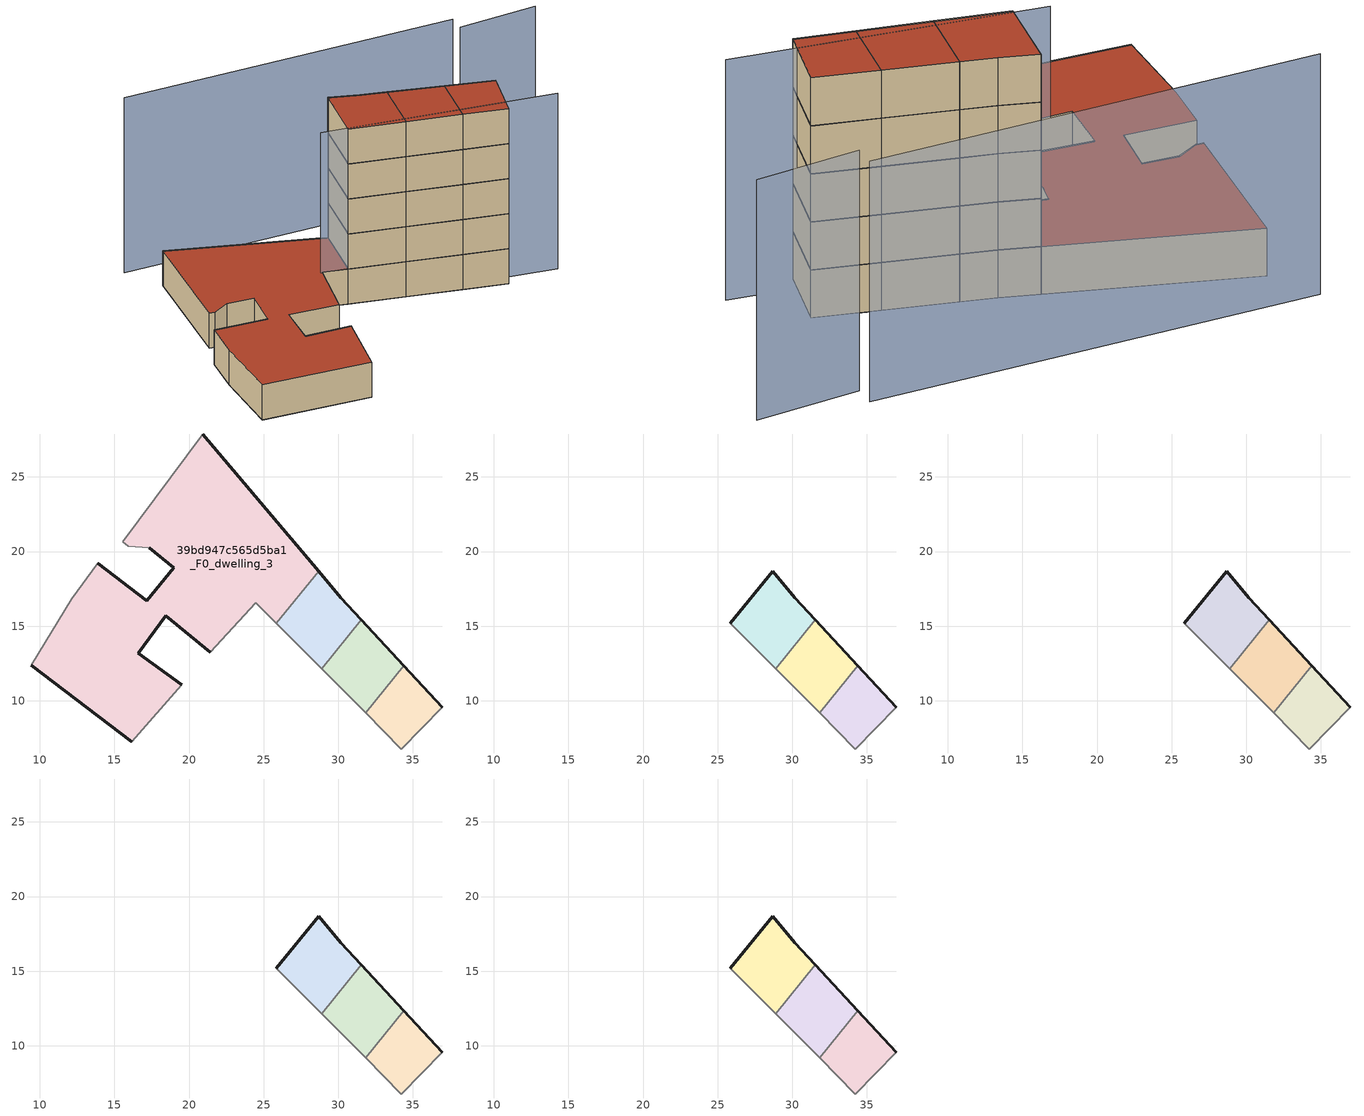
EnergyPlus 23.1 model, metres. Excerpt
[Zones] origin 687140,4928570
39bd947c565d5ba1_F0_dwelling_0
 floor ground (EU_floor_Construction): 34.22,6.78 36.97,9.59 34.4,12.36 31.82,9.19 z0
 wall outside (EU_wall_Construction): 34.4,12.36 36.97,9.59 z0:3
 wall adiabatic (EU_wall_Construction): 36.97,9.59 34.22,6.78 31.82,9.19 z0:3
 wall to 39bd947c565d5ba1_F0_dwelling_1 (EU_wall_Construction): 31.82,9.19 34.4,12.36 z0:3
39bd947c565d5ba1_F0_dwelling_1
 floor ground (EU_floor_Construction): 31.82,9.19 34.4,12.36 31.54,15.44 28.87,12.16 z0
 wall outside (EU_wall_Construction): 31.54,15.44 34.4,12.36 z0:3
 wall adiabatic (EU_wall_Construction): 31.82,9.19 28.87,12.16 z0:3
 wall to 39bd947c565d5ba1_F0_dwelling_2 (EU_wall_Construction): 28.87,12.16 31.54,15.44 z0:3
39bd947c565d5ba1_F0_dwelling_2
 floor ground (EU_floor_Construction): 28.87,12.16 31.54,15.44 30.16,16.92 28.67,18.68 25.85,15.2 z0
 wall outside (EU_wall_Construction): 28.67,18.68 30.16,16.92 31.54,15.44 z0:3
 wall adiabatic (EU_wall_Construction): 28.87,12.16 25.85,15.2 z0:3
 wall to 39bd947c565d5ba1_F0_dwelling_3 (EU_wall_Construction): 25.85,15.2 28.67,18.68 z0:3
39bd947c565d5ba1_F0_dwelling_3
 floor ground (EU_floor_Construction): 25.85,15.2 28.67,18.68 20.93,27.88 15.56,20.65 15.92,20.37 17.34,20.25 18.98,18.93 17.18,16.7 13.89,19.21 12.14,16.86 9.42,12.4 16.15,7.26 19.52,11.09 16.61,13.19 18.43,15.69 21.43,13.26 24.48,16.58 z0
 wall outside (EU_wall_Construction): 16.15,7.26 9.42,12.4 / 13.89,19.21 17.18,16.7 18.98,18.93 17.34,20.25 / 20.93,27.88 28.67,18.68 / 21.43,13.26 18.43,15.69 16.61,13.19 19.52,11.09 z0:3
 wall adiabatic (EU_wall_Construction): 19.52,11.09 16.15,7.26 / 9.42,12.4 12.14,16.86 13.89,19.21 / 17.34,20.25 15.92,20.37 15.56,20.65 20.93,27.88 / 25.85,15.2 24.48,16.58 21.43,13.26 z0:3
 roof outside (EU_roof_Construction): 20.93,27.88 28.67,18.68 25.85,15.2 24.48,16.58 21.43,13.26 18.43,15.69 16.61,13.19 19.52,11.09 16.15,7.26 9.42,12.4 12.14,16.86 13.89,19.21 17.18,16.7 18.98,18.93 17.34,20.25 15.92,20.37 15.56,20.65 z3
39bd947c565d5ba1_F1_dwelling_0
 floor to 39bd947c565d5ba1_F0_dwelling_0 (EU_floor_Construction): 34.22,6.78 36.97,9.59 34.4,12.36 31.82,9.19 z3
 wall outside (EU_wall_Construction): 34.4,12.36 36.97,9.59 z3:6
 wall adiabatic (EU_wall_Construction): 36.97,9.59 34.22,6.78 31.82,9.19 z3:6
 wall to 39bd947c565d5ba1_F1_dwelling_1 (EU_wall_Construction): 31.82,9.19 34.4,12.36 z3:6
39bd947c565d5ba1_F1_dwelling_1
 floor to 39bd947c565d5ba1_F0_dwelling_1 (EU_floor_Construction): 31.82,9.19 34.4,12.36 31.54,15.44 28.87,12.16 z3
 wall outside (EU_wall_Construction): 31.54,15.44 34.4,12.36 z3:6
 wall adiabatic (EU_wall_Construction): 31.82,9.19 28.87,12.16 z3:6
 wall to 39bd947c565d5ba1_F1_dwelling_2 (EU_wall_Construction): 28.87,12.16 31.54,15.44 z3:6
39bd947c565d5ba1_F1_dwelling_2
 floor to 39bd947c565d5ba1_F0_dwelling_2 (EU_floor_Construction): 28.87,12.16 31.54,15.44 30.16,16.92 28.67,18.68 25.85,15.2 z3
 wall outside (EU_wall_Construction): 25.85,15.2 28.67,18.68 30.16,16.92 31.54,15.44 z3:6
 wall adiabatic (EU_wall_Construction): 28.87,12.16 25.85,15.2 z3:6
39bd947c565d5ba1_F2_dwelling_0
 floor to 39bd947c565d5ba1_F1_dwelling_0 (EU_floor_Construction): 34.22,6.78 36.97,9.59 34.4,12.36 31.82,9.19 z6
 wall outside (EU_wall_Construction): 34.4,12.36 36.97,9.59 z6:9
 wall adiabatic (EU_wall_Construction): 36.97,9.59 34.22,6.78 31.82,9.19 z6:9
 wall to 39bd947c565d5ba1_F2_dwelling_1 (EU_wall_Construction): 31.82,9.19 34.4,12.36 z6:9
39bd947c565d5ba1_F2_dwelling_1
 floor to 39bd947c565d5ba1_F1_dwelling_1 (EU_floor_Construction): 31.82,9.19 34.4,12.36 31.54,15.44 28.87,12.16 z6
 wall outside (EU_wall_Construction): 31.54,15.44 34.4,12.36 z6:9
 wall adiabatic (EU_wall_Construction): 31.82,9.19 28.87,12.16 z6:9
 wall to 39bd947c565d5ba1_F2_dwelling_2 (EU_wall_Construction): 28.87,12.16 31.54,15.44 z6:9
39bd947c565d5ba1_F2_dwelling_2
 floor to 39bd947c565d5ba1_F1_dwelling_2 (EU_floor_Construction): 28.87,12.16 31.54,15.44 30.16,16.92 28.67,18.68 25.85,15.2 z6
 wall outside (EU_wall_Construction): 25.85,15.2 28.67,18.68 30.16,16.92 31.54,15.44 z6:9
 wall adiabatic (EU_wall_Construction): 28.87,12.16 25.85,15.2 z6:9
39bd947c565d5ba1_F3_dwelling_0
 floor to 39bd947c565d5ba1_F2_dwelling_0 (EU_floor_Construction): 34.22,6.78 36.97,9.59 34.4,12.36 31.82,9.19 z9
 wall outside (EU_wall_Construction): 34.4,12.36 36.97,9.59 z9:12
 wall adiabatic (EU_wall_Construction): 36.97,9.59 34.22,6.78 31.82,9.19 z9:12
 wall to 39bd947c565d5ba1_F3_dwelling_1 (EU_wall_Construction): 31.82,9.19 34.4,12.36 z9:12
39bd947c565d5ba1_F3_dwelling_1
 floor to 39bd947c565d5ba1_F2_dwelling_1 (EU_floor_Construction): 31.82,9.19 34.4,12.36 31.54,15.44 28.87,12.16 z9
 wall outside (EU_wall_Construction): 31.54,15.44 34.4,12.36 z9:12
 wall adiabatic (EU_wall_Construction): 31.82,9.19 28.87,12.16 z9:12
 wall to 39bd947c565d5ba1_F3_dwelling_2 (EU_wall_Construction): 28.87,12.16 31.54,15.44 z9:12
39bd947c565d5ba1_F3_dwelling_2
 floor to 39bd947c565d5ba1_F2_dwelling_2 (EU_floor_Construction): 28.87,12.16 31.54,15.44 30.16,16.92 28.67,18.68 25.85,15.2 z9
 wall outside (EU_wall_Construction): 25.85,15.2 28.67,18.68 30.16,16.92 31.54,15.44 z9:12
 wall adiabatic (EU_wall_Construction): 28.87,12.16 25.85,15.2 z9:12
39bd947c565d5ba1_F4_dwelling_0
 floor to 39bd947c565d5ba1_F3_dwelling_0 (EU_floor_Construction): 34.22,6.78 36.97,9.59 34.4,12.36 31.82,9.19 z12
 wall outside (EU_wall_Construction): 34.4,12.36 36.97,9.59 z12:15
 wall adiabatic (EU_wall_Construction): 36.97,9.59 34.22,6.78 31.82,9.19 z12:15
 wall to 39bd947c565d5ba1_F4_dwelling_1 (EU_wall_Construction): 31.82,9.19 34.4,12.36 z12:15
 roof outside (EU_roof_Construction): 34.4,12.36 36.97,9.59 34.22,6.78 31.82,9.19 z15
39bd947c565d5ba1_F4_dwelling_1
 floor to 39bd947c565d5ba1_F3_dwelling_1 (EU_floor_Construction): 31.82,9.19 34.4,12.36 31.54,15.44 28.87,12.16 z12
 wall outside (EU_wall_Construction): 31.54,15.44 34.4,12.36 z12:15
 wall adiabatic (EU_wall_Construction): 31.82,9.19 28.87,12.16 z12:15
 wall to 39bd947c565d5ba1_F4_dwelling_2 (EU_wall_Construction): 28.87,12.16 31.54,15.44 z12:15
 roof outside (EU_roof_Construction): 31.54,15.44 34.4,12.36 31.82,9.19 28.87,12.16 z15
39bd947c565d5ba1_F4_dwelling_2
 floor to 39bd947c565d5ba1_F3_dwelling_2 (EU_floor_Construction): 28.87,12.16 31.54,15.44 30.16,16.92 28.67,18.68 25.85,15.2 z12
 wall outside (EU_wall_Construction): 25.85,15.2 28.67,18.68 30.16,16.92 31.54,15.44 z12:15
 wall adiabatic (EU_wall_Construction): 28.87,12.16 25.85,15.2 z12:15
 roof outside (EU_roof_Construction): 30.16,16.92 31.54,15.44 28.87,12.16 25.85,15.2 28.67,18.68 z15
shading: 24.41,16.64 37.8,4.85 / 46.88,12.35 41.65,15.44 / 42.26,16.48 20.95,31.15 z0:15
[Building]
EU S2 Campaign: North Axis=0; Terrain=City; Solar Distribution=FullExterior
[Site:Location]
Bologna: Latitude=44.5; Longitude=11.25; Time Zone=1; Elevation=37
[SizingPeriod:WeatherFileDays]
AnnualSizingPeriod: Begin Month=1; Begin Day of Month=1; End Month=12; End Day of Month=31; Day of Week for Start Day=Monday; Use Weather File Daylight Saving Period=No; Use Weather File Rain and Snow Indicators=No
[MATERIAL]
EU_InternalMass_Material: Roughness=MediumRough; Thickness=0.1; Conductivity=1; Density=1800; Specific Heat=900; Thermal Absorptance=0.9; Solar Absorptance=0.7; Visible Absorptance=0.7
[MATERIAL:NOMASS] Roughness=MediumRough; Thermal Absorptance=0.9; Solar Absorptance=0.7; Visible Absorptance=0.7
Name | Thermal Resistance
EU_wall_NoMass | 0.905828
EU_roof_NoMass | 0.37593
EU_floor_NoMass | 0.67114
[CONSTRUCTION]
EU_wall_Construction: EU_wall_NoMass
EU_roof_Construction: EU_roof_NoMass
EU_floor_Construction: EU_floor_NoMass
EU_InternalMass_Construction: EU_InternalMass_Material
[ZONE] Type=1; Multiplier=1; Ceiling Height=autocalculate; Floor Area=autocalculate; Part of Total Floor Area=Yes
Name | Volume
39bd947c565d5ba1_F0_dwelling_0 | 42.999
39bd947c565d5ba1_F1_dwelling_0; 39bd947c565d5ba1_F2_dwelling_0; 39bd947c565d5ba1_F3_dwelling_0; 39bd947c565d5ba1_F4_dwelling_0 | 43.0012
39bd947c565d5ba1_F0_dwelling_1; 39bd947c565d5ba1_F1_dwelling_1; 39bd947c565d5ba1_F2_dwelling_1; 39bd947c565d5ba1_F3_dwelling_1; 39bd947c565d5ba1_F4_dwelling_1 | 51.8306
39bd947c565d5ba1_F0_dwelling_2 | 55.4209
39bd947c565d5ba1_F1_dwelling_2; 39bd947c565d5ba1_F2_dwelling_2; 39bd947c565d5ba1_F3_dwelling_2; 39bd947c565d5ba1_F4_dwelling_2 | 55.4216
39bd947c565d5ba1_F0_dwelling_3 | 474.434
[INTERNALMASS] Construction=EU_InternalMass_Construction
Name | Zone or ZoneList | Surface Area
39bd947c565d5ba1_F0_dwelling_0_EU_InternalMass | 39bd947c565d5ba1_F0_dwelling_0 | 14.3333
39bd947c565d5ba1_F0_dwelling_1_EU_InternalMass | 39bd947c565d5ba1_F0_dwelling_1 | 17.2769
39bd947c565d5ba1_F0_dwelling_2_EU_InternalMass | 39bd947c565d5ba1_F0_dwelling_2 | 18.4737
39bd947c565d5ba1_F0_dwelling_3_EU_InternalMass | 39bd947c565d5ba1_F0_dwelling_3 | 158.145
39bd947c565d5ba1_F1_dwelling_0_EU_InternalMass | 39bd947c565d5ba1_F1_dwelling_0 | 16.5443
39bd947c565d5ba1_F1_dwelling_1_EU_InternalMass | 39bd947c565d5ba1_F1_dwelling_1 | 17.9955
39bd947c565d5ba1_F1_dwelling_2_EU_InternalMass | 39bd947c565d5ba1_F1_dwelling_2 | 173.689
39bd947c565d5ba1_F2_dwelling_0_EU_InternalMass | 39bd947c565d5ba1_F2_dwelling_0 | 16.5443
39bd947c565d5ba1_F2_dwelling_1_EU_InternalMass | 39bd947c565d5ba1_F2_dwelling_1 | 17.9955
39bd947c565d5ba1_F2_dwelling_2_EU_InternalMass | 39bd947c565d5ba1_F2_dwelling_2 | 173.689
39bd947c565d5ba1_F3_dwelling_0_EU_InternalMass | 39bd947c565d5ba1_F3_dwelling_0 | 16.5443
39bd947c565d5ba1_F3_dwelling_1_EU_InternalMass | 39bd947c565d5ba1_F3_dwelling_1 | 17.9955
39bd947c565d5ba1_F3_dwelling_2_EU_InternalMass | 39bd947c565d5ba1_F3_dwelling_2 | 173.689
39bd947c565d5ba1_F4_dwelling_0_EU_InternalMass | 39bd947c565d5ba1_F4_dwelling_0 | 16.5443
39bd947c565d5ba1_F4_dwelling_1_EU_InternalMass | 39bd947c565d5ba1_F4_dwelling_1 | 17.9955
39bd947c565d5ba1_F4_dwelling_2_EU_InternalMass | 39bd947c565d5ba1_F4_dwelling_2 | 173.689
[OTHEREQUIPMENT] Fuel Type=Electricity; Design Level Calculation Method=Watts/Area; Power per Zone Floor Area=1; Fraction Latent=0; Fraction Radiant=0; Fraction Lost=0; Carbon Dioxide Generation Rate=0; EndUse Subcategory=EU_Step8_InternalGains
Name | Zone or ZoneList or Space or SpaceList | Schedule
EU_Step8_InternalGain_39bd947c565d5ba1_F0_dwelling_0_f000 | 39bd947c565d5ba1_F0_dwelling_0 | EU_Step8_GainSchedule_39bd947c565d5ba1_F0_dwelling_0_f000
EU_Step8_InternalGain_39bd947c565d5ba1_F0_dwelling_1_f000 | 39bd947c565d5ba1_F0_dwelling_1 | EU_Step8_GainSchedule_39bd947c565d5ba1_F0_dwelling_1_f000
EU_Step8_InternalGain_39bd947c565d5ba1_F0_dwelling_2_f000 | 39bd947c565d5ba1_F0_dwelling_2 | EU_Step8_GainSchedule_39bd947c565d5ba1_F0_dwelling_2_f000
EU_Step8_InternalGain_39bd947c565d5ba1_F0_dwelling_3_f000 | 39bd947c565d5ba1_F0_dwelling_3 | EU_Step8_GainSchedule_39bd947c565d5ba1_F0_dwelling_3_f000
EU_Step8_InternalGain_39bd947c565d5ba1_F1_dwelling_0_f000 | 39bd947c565d5ba1_F1_dwelling_0 | EU_Step8_GainSchedule_39bd947c565d5ba1_F1_dwelling_0_f000
EU_Step8_InternalGain_39bd947c565d5ba1_F1_dwelling_1_f000 | 39bd947c565d5ba1_F1_dwelling_1 | EU_Step8_GainSchedule_39bd947c565d5ba1_F1_dwelling_1_f000
EU_Step8_InternalGain_39bd947c565d5ba1_F1_dwelling_2_f000 | 39bd947c565d5ba1_F1_dwelling_2 | EU_Step8_GainSchedule_39bd947c565d5ba1_F1_dwelling_2_f000
EU_Step8_InternalGain_39bd947c565d5ba1_F2_dwelling_0_f000 | 39bd947c565d5ba1_F2_dwelling_0 | EU_Step8_GainSchedule_39bd947c565d5ba1_F2_dwelling_0_f000
EU_Step8_InternalGain_39bd947c565d5ba1_F2_dwelling_1_f000 | 39bd947c565d5ba1_F2_dwelling_1 | EU_Step8_GainSchedule_39bd947c565d5ba1_F2_dwelling_1_f000
EU_Step8_InternalGain_39bd947c565d5ba1_F2_dwelling_2_f000 | 39bd947c565d5ba1_F2_dwelling_2 | EU_Step8_GainSchedule_39bd947c565d5ba1_F2_dwelling_2_f000
EU_Step8_InternalGain_39bd947c565d5ba1_F3_dwelling_0_f000 | 39bd947c565d5ba1_F3_dwelling_0 | EU_Step8_GainSchedule_39bd947c565d5ba1_F3_dwelling_0_f000
EU_Step8_InternalGain_39bd947c565d5ba1_F3_dwelling_1_f000 | 39bd947c565d5ba1_F3_dwelling_1 | EU_Step8_GainSchedule_39bd947c565d5ba1_F3_dwelling_1_f000
EU_Step8_InternalGain_39bd947c565d5ba1_F3_dwelling_2_f000 | 39bd947c565d5ba1_F3_dwelling_2 | EU_Step8_GainSchedule_39bd947c565d5ba1_F3_dwelling_2_f000
EU_Step8_InternalGain_39bd947c565d5ba1_F4_dwelling_0_f000 | 39bd947c565d5ba1_F4_dwelling_0 | EU_Step8_GainSchedule_39bd947c565d5ba1_F4_dwelling_0_f000
EU_Step8_InternalGain_39bd947c565d5ba1_F4_dwelling_1_f000 | 39bd947c565d5ba1_F4_dwelling_1 | EU_Step8_GainSchedule_39bd947c565d5ba1_F4_dwelling_1_f000
EU_Step8_InternalGain_39bd947c565d5ba1_F4_dwelling_2_f000 | 39bd947c565d5ba1_F4_dwelling_2 | EU_Step8_GainSchedule_39bd947c565d5ba1_F4_dwelling_2_f000
[ZONEVENTILATION:DESIGNFLOWRATE] Schedule=EU_AlwaysOn; Design Flow Rate Calculation Method=AirChanges/Hour; Air Changes per Hour=0.73129; Ventilation Type=Natural; Fan Pressure Rise=0; Fan Total Efficiency=1; Constant Term Coefficient=1; Temperature Term Coefficient=0; Velocity Term Coefficient=0; Velocity Squared Term Coefficient=0; Minimum Indoor Temperature=-100; Maximum Indoor Temperature=100; Delta Temperature=-100; Minimum Outdoor Temperature=-100; Maximum Outdoor Temperature=100; Maximum Wind Speed=40
Name | Zone or ZoneList or Space or SpaceList
EU_ConstantAir_39bd947c565d5ba1_F0_dwelling_0 | 39bd947c565d5ba1_F0_dwelling_0
EU_ConstantAir_39bd947c565d5ba1_F0_dwelling_1 | 39bd947c565d5ba1_F0_dwelling_1
EU_ConstantAir_39bd947c565d5ba1_F0_dwelling_2 | 39bd947c565d5ba1_F0_dwelling_2
EU_ConstantAir_39bd947c565d5ba1_F0_dwelling_3 | 39bd947c565d5ba1_F0_dwelling_3
EU_ConstantAir_39bd947c565d5ba1_F1_dwelling_0 | 39bd947c565d5ba1_F1_dwelling_0
EU_ConstantAir_39bd947c565d5ba1_F1_dwelling_1 | 39bd947c565d5ba1_F1_dwelling_1
EU_ConstantAir_39bd947c565d5ba1_F1_dwelling_2 | 39bd947c565d5ba1_F1_dwelling_2
EU_ConstantAir_39bd947c565d5ba1_F2_dwelling_0 | 39bd947c565d5ba1_F2_dwelling_0
EU_ConstantAir_39bd947c565d5ba1_F2_dwelling_1 | 39bd947c565d5ba1_F2_dwelling_1
EU_ConstantAir_39bd947c565d5ba1_F2_dwelling_2 | 39bd947c565d5ba1_F2_dwelling_2
EU_ConstantAir_39bd947c565d5ba1_F3_dwelling_0 | 39bd947c565d5ba1_F3_dwelling_0
EU_ConstantAir_39bd947c565d5ba1_F3_dwelling_1 | 39bd947c565d5ba1_F3_dwelling_1
EU_ConstantAir_39bd947c565d5ba1_F3_dwelling_2 | 39bd947c565d5ba1_F3_dwelling_2
EU_ConstantAir_39bd947c565d5ba1_F4_dwelling_0 | 39bd947c565d5ba1_F4_dwelling_0
EU_ConstantAir_39bd947c565d5ba1_F4_dwelling_1 | 39bd947c565d5ba1_F4_dwelling_1
EU_ConstantAir_39bd947c565d5ba1_F4_dwelling_2 | 39bd947c565d5ba1_F4_dwelling_2
[HVACTEMPLATE:THERMOSTAT] Constant Heating Setpoint=20; Constant Cooling Setpoint=50
EU_HeatOnly_39bd947c565d5ba1_F0_dwelling_0; EU_HeatOnly_39bd947c565d5ba1_F0_dwelling_1; EU_HeatOnly_39bd947c565d5ba1_F0_dwelling_2; EU_HeatOnly_39bd947c565d5ba1_F0_dwelling_3; EU_HeatOnly_39bd947c565d5ba1_F1_dwelling_0; EU_HeatOnly_39bd947c565d5ba1_F1_dwelling_1; EU_HeatOnly_39bd947c565d5ba1_F1_dwelling_2; EU_HeatOnly_39bd947c565d5ba1_F2_dwelling_0; EU_HeatOnly_39bd947c565d5ba1_F2_dwelling_1; EU_HeatOnly_39bd947c565d5ba1_F2_dwelling_2; EU_HeatOnly_39bd947c565d5ba1_F3_dwelling_0; EU_HeatOnly_39bd947c565d5ba1_F3_dwelling_1; EU_HeatOnly_39bd947c565d5ba1_F3_dwelling_2; EU_HeatOnly_39bd947c565d5ba1_F4_dwelling_0; EU_HeatOnly_39bd947c565d5ba1_F4_dwelling_1; EU_HeatOnly_39bd947c565d5ba1_F4_dwelling_2
[HVACTEMPLATE:ZONE:IDEALLOADSAIRSYSTEM] System Availability Schedule=EU_AlwaysOn; Maximum Heating Supply Air Temperature=50; Minimum Cooling Supply Air Temperature=13; Maximum Heating Supply Air Humidity Ratio=0.0156; Minimum Cooling Supply Air Humidity Ratio=0.0077; Heating Limit=NoLimit; Cooling Limit=NoLimit; Heating Availability Schedule=EU_AlwaysOn; Cooling Availability Schedule=EU_CoolingOff; Dehumidification Control Type=ConstantSensibleHeatRatio; Cooling Sensible Heat Ratio=0.7; Dehumidification Setpoint=60; Humidification Control Type=None; Humidification Setpoint=30; Outdoor Air Method=None; Outdoor Air Flow Rate per Person=0.00944; Outdoor Air Flow Rate per Zone Floor Area=0; Outdoor Air Flow Rate per Zone=0; Demand Controlled Ventilation Type=None; Outdoor Air Economizer Type=NoEconomizer; Heat Recovery Type=None; Sensible Heat Recovery Effectiveness=0.7; Latent Heat Recovery Effectiveness=0.65
Name | Template Thermostat
39bd947c565d5ba1_F0_dwelling_0 | EU_HeatOnly_39bd947c565d5ba1_F0_dwelling_0
39bd947c565d5ba1_F0_dwelling_1 | EU_HeatOnly_39bd947c565d5ba1_F0_dwelling_1
39bd947c565d5ba1_F0_dwelling_2 | EU_HeatOnly_39bd947c565d5ba1_F0_dwelling_2
39bd947c565d5ba1_F0_dwelling_3 | EU_HeatOnly_39bd947c565d5ba1_F0_dwelling_3
39bd947c565d5ba1_F1_dwelling_0 | EU_HeatOnly_39bd947c565d5ba1_F1_dwelling_0
39bd947c565d5ba1_F1_dwelling_1 | EU_HeatOnly_39bd947c565d5ba1_F1_dwelling_1
39bd947c565d5ba1_F1_dwelling_2 | EU_HeatOnly_39bd947c565d5ba1_F1_dwelling_2
39bd947c565d5ba1_F2_dwelling_0 | EU_HeatOnly_39bd947c565d5ba1_F2_dwelling_0
39bd947c565d5ba1_F2_dwelling_1 | EU_HeatOnly_39bd947c565d5ba1_F2_dwelling_1
39bd947c565d5ba1_F2_dwelling_2 | EU_HeatOnly_39bd947c565d5ba1_F2_dwelling_2
39bd947c565d5ba1_F3_dwelling_0 | EU_HeatOnly_39bd947c565d5ba1_F3_dwelling_0
39bd947c565d5ba1_F3_dwelling_1 | EU_HeatOnly_39bd947c565d5ba1_F3_dwelling_1
39bd947c565d5ba1_F3_dwelling_2 | EU_HeatOnly_39bd947c565d5ba1_F3_dwelling_2
39bd947c565d5ba1_F4_dwelling_0 | EU_HeatOnly_39bd947c565d5ba1_F4_dwelling_0
39bd947c565d5ba1_F4_dwelling_1 | EU_HeatOnly_39bd947c565d5ba1_F4_dwelling_1
39bd947c565d5ba1_F4_dwelling_2 | EU_HeatOnly_39bd947c565d5ba1_F4_dwelling_2
[SIZING:ZONE] Zone Cooling Design Supply Air Temperature Input Method=SupplyAirTemperature; Zone Cooling Design Supply Air Temperature=13; Zone Heating Design Supply Air Temperature Input Method=SupplyAirTemperature; Zone Heating Design Supply Air Temperature=50; Zone Cooling Design Supply Air Humidity Ratio=0.008; Zone Heating Design Supply Air Humidity Ratio=0.008; Cooling Design Air Flow Method=DesignDay; Cooling Design Air Flow Rate=0; Cooling Minimum Air Flow per Zone Floor Area=0.000762; Cooling Minimum Air Flow=0; Cooling Minimum Air Flow Fraction=0.2; Heating Design Air Flow Method=DesignDay; Heating Design Air Flow Rate=0; Heating Maximum Air Flow per Zone Floor Area=0.002032; Heating Maximum Air Flow=0.141576; Heating Maximum Air Flow Fraction=0.3; Account for Dedicated Outdoor Air System=No; Dedicated Outdoor Air System Control Strategy=NeutralSupplyAir; Dedicated Outdoor Air Low Setpoint Temperature for Design=autosize; Dedicated Outdoor Air High Setpoint Temperature for Design=autosize; Zone Load Sizing Method=Sensible Load Only No Latent Load; Zone Latent Cooling Design Supply Air Humidity Ratio Input Method=HumidityRatioDifference; Zone Cooling Design Supply Air Humidity Ratio Difference=0.005; Zone Latent Heating Design Supply Air Humidity Ratio Input Method=HumidityRatioDifference; Zone Humidification Design Supply Air Humidity Ratio Difference=0.005
39bd947c565d5ba1_F0_dwelling_0; 39bd947c565d5ba1_F0_dwelling_1; 39bd947c565d5ba1_F0_dwelling_2; 39bd947c565d5ba1_F0_dwelling_3; 39bd947c565d5ba1_F1_dwelling_0; 39bd947c565d5ba1_F1_dwelling_1; 39bd947c565d5ba1_F1_dwelling_2; 39bd947c565d5ba1_F2_dwelling_0; 39bd947c565d5ba1_F2_dwelling_1; 39bd947c565d5ba1_F2_dwelling_2; 39bd947c565d5ba1_F3_dwelling_0; 39bd947c565d5ba1_F3_dwelling_1; 39bd947c565d5ba1_F3_dwelling_2; 39bd947c565d5ba1_F4_dwelling_0; 39bd947c565d5ba1_F4_dwelling_1; 39bd947c565d5ba1_F4_dwelling_2
[SCHEDULE:CONSTANT]
Name | Hourly Value
EU_AlwaysOn | 1
EU_CoolingOff | 0
[SCHEDULE:FILE] Column Number=1; Rows to Skip at Top=0; Number of Hours of Data=8760; Column Separator=Comma; Interpolate to Timestep=No; Minutes per Item=60; Adjust Schedule for Daylight Savings=Yes
Name | File
EU_Step8_GainSchedule_39bd947c565d5ba1_F0_dwelling_0_f000 | ../../schedules/39bd947c565d5ba1/39bd947c565d5ba1_F0_dwelling_0_f000_gain.csv
EU_Step8_GainSchedule_39bd947c565d5ba1_F0_dwelling_1_f000 | ../../schedules/39bd947c565d5ba1/39bd947c565d5ba1_F0_dwelling_1_f000_gain.csv
EU_Step8_GainSchedule_39bd947c565d5ba1_F0_dwelling_2_f000 | ../../schedules/39bd947c565d5ba1/39bd947c565d5ba1_F0_dwelling_2_f000_gain.csv
EU_Step8_GainSchedule_39bd947c565d5ba1_F0_dwelling_3_f000 | ../../schedules/39bd947c565d5ba1/39bd947c565d5ba1_F0_dwelling_3_f000_gain.csv
EU_Step8_GainSchedule_39bd947c565d5ba1_F1_dwelling_0_f000 | ../../schedules/39bd947c565d5ba1/39bd947c565d5ba1_F1_dwelling_0_f000_gain.csv
EU_Step8_GainSchedule_39bd947c565d5ba1_F1_dwelling_1_f000 | ../../schedules/39bd947c565d5ba1/39bd947c565d5ba1_F1_dwelling_1_f000_gain.csv
EU_Step8_GainSchedule_39bd947c565d5ba1_F1_dwelling_2_f000 | ../../schedules/39bd947c565d5ba1/39bd947c565d5ba1_F1_dwelling_2_f000_gain.csv
EU_Step8_GainSchedule_39bd947c565d5ba1_F2_dwelling_0_f000 | ../../schedules/39bd947c565d5ba1/39bd947c565d5ba1_F2_dwelling_0_f000_gain.csv
EU_Step8_GainSchedule_39bd947c565d5ba1_F2_dwelling_1_f000 | ../../schedules/39bd947c565d5ba1/39bd947c565d5ba1_F2_dwelling_1_f000_gain.csv
EU_Step8_GainSchedule_39bd947c565d5ba1_F2_dwelling_2_f000 | ../../schedules/39bd947c565d5ba1/39bd947c565d5ba1_F2_dwelling_2_f000_gain.csv
EU_Step8_GainSchedule_39bd947c565d5ba1_F3_dwelling_0_f000 | ../../schedules/39bd947c565d5ba1/39bd947c565d5ba1_F3_dwelling_0_f000_gain.csv
EU_Step8_GainSchedule_39bd947c565d5ba1_F3_dwelling_1_f000 | ../../schedules/39bd947c565d5ba1/39bd947c565d5ba1_F3_dwelling_1_f000_gain.csv
EU_Step8_GainSchedule_39bd947c565d5ba1_F3_dwelling_2_f000 | ../../schedules/39bd947c565d5ba1/39bd947c565d5ba1_F3_dwelling_2_f000_gain.csv
EU_Step8_GainSchedule_39bd947c565d5ba1_F4_dwelling_0_f000 | ../../schedules/39bd947c565d5ba1/39bd947c565d5ba1_F4_dwelling_0_f000_gain.csv
EU_Step8_GainSchedule_39bd947c565d5ba1_F4_dwelling_1_f000 | ../../schedules/39bd947c565d5ba1/39bd947c565d5ba1_F4_dwelling_1_f000_gain.csv
EU_Step8_GainSchedule_39bd947c565d5ba1_F4_dwelling_2_f000 | ../../schedules/39bd947c565d5ba1/39bd947c565d5ba1_F4_dwelling_2_f000_gain.csv
